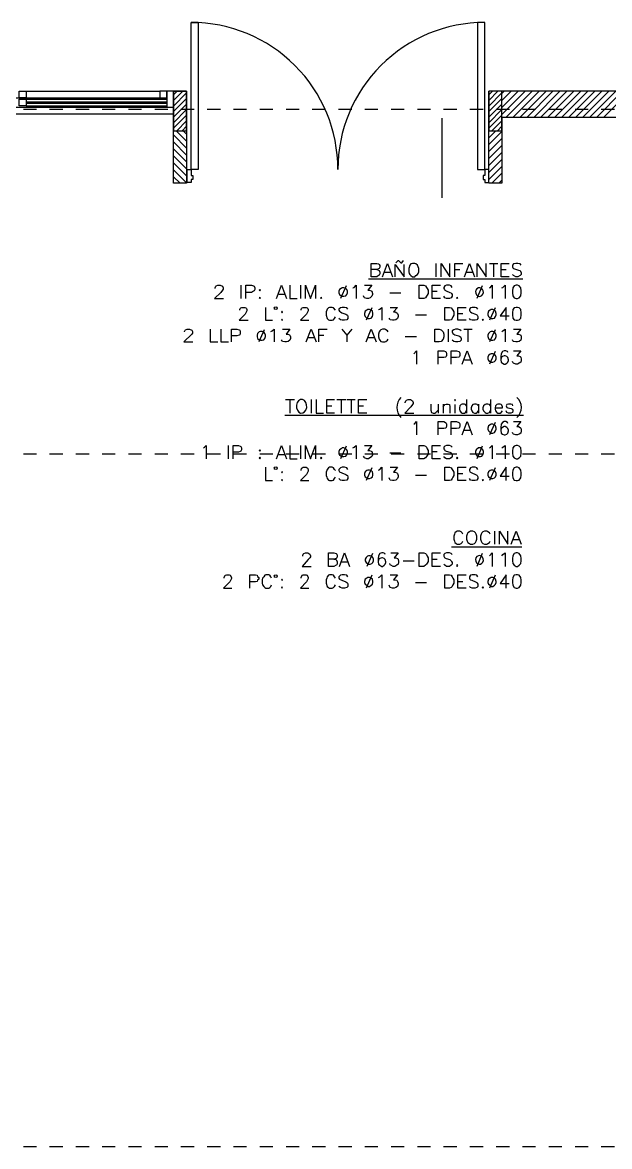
# Model space of a CAD drawing. Header units: metres. Extents: x -22 to 82, y -7 to 32.
# Drawn here: x 2.91 to 7.38, y 1.67 to 10.22 of the extents above; entities that cross this region are included whole.
import ezdxf

# ---------------------------------------------------------------- set-up
doc = ezdxf.new("R2010")
doc.units = ezdxf.units.M
doc.header["$LTSCALE"] = 2
doc.header["$MEASUREMENT"] = 0
doc.linetypes.add('BORDER', pattern=[44.45, 12.7, -6.35, 12.7, -6.35, 0, -6.35])
doc.linetypes.add('DASHDOT', pattern=[25.4, 12.7, -6.35, 0, -6.35])
for name, color, linetype in [('PDF2_-FADE-IS-TXT', 7, 'CONTINUOUS'), ('ZLINEA_DE_EJES', 6, 'BORDER'), ('ZSILUETAEDIFICIO', 253, 'CONTINUOUS')]:
    doc.layers.add(name, color=color, linetype=linetype)

msp = doc.modelspace()

# ---------------------------------------------------------------- hatches: boundary and pattern name
at = {"layer": 'ZSILUETAEDIFICIO'}
h = msp.add_hatch(dxfattribs=at)
h.set_pattern_fill('_USER', color=256, scale=0.03, angle=225, pattern_type=0)
h.set_pattern_definition([(225, (6.50563, 8.558854), (0.0212132, -0.0212132), [])])
h.paths.add_polyline_path([(4.1556, 9.7), (4.0556, 9.7), (4.0556, 9.4), (4.1556, 9.4)])
h = msp.add_hatch(dxfattribs=at)
h.set_pattern_fill('_USER', color=256, scale=0.03, angle=225, pattern_type=0)
h.set_pattern_definition([(225, (8.90563, 8.558854), (0.0212132, -0.0212132), [])])
h.paths.add_polyline_path([(6.5556, 9.7), (6.4556, 9.7), (6.4556, 9.4), (6.5556, 9.4)])

# ---------------------------------------------------------------- linework, layer by layer
at = {"layer": 'PDF2_-FADE-IS-TXT'}
for points in [[(5.604, 8.3432), (5.6167, 8.339), (5.621, 8.3347), (5.6252, 8.322), (5.6252, 8.3093), (5.621, 8.3008), (5.6167, 8.2965), (5.604, 8.288), (5.5615, 8.288), (5.5615, 8.3899), (5.604, 8.3899), (5.6167, 8.3857), (5.621, 8.3814), (5.6252, 8.3729), (5.6252, 8.3602), (5.621, 8.3517), (5.6167, 8.3475), (5.604, 8.3432), (5.5615, 8.3432)], [(5.6464, 8.288), (5.6846, 8.3899), (5.7228, 8.288)], [(5.7483, 8.3942), (5.7653, 8.4111), (5.7695, 8.4111), (5.7865, 8.3942), (5.795, 8.3942), (5.8077, 8.4111)], [(6.054, 8.3899), (6.054, 8.288)], [(6.0922, 8.288), (6.0922, 8.3899), (6.1601, 8.288), (6.1601, 8.3899)], [(6.1983, 8.288), (6.1983, 8.3899), (6.2577, 8.3899)], [(6.2705, 8.288), (6.3087, 8.3899), (6.3469, 8.288)], [(6.3681, 8.288), (6.3681, 8.3899), (6.436, 8.288), (6.436, 8.3899)], [(6.4615, 8.3899), (6.5252, 8.3899)], [(6.4912, 8.3899), (6.4912, 8.288)], [(6.6101, 8.288), (6.5506, 8.288), (6.5506, 8.3899), (6.6101, 8.3899)], [(6.7034, 8.3772), (6.695, 8.3857), (6.678, 8.3899), (6.661, 8.3899), (6.644, 8.3857), (6.6355, 8.3772), (6.6355, 8.3644), (6.6398, 8.356), (6.644, 8.3517), (6.6822, 8.339), (6.695, 8.3347), (6.7034, 8.3178), (6.7034, 8.305), (6.695, 8.2965), (6.678, 8.288), (6.661, 8.288), (6.644, 8.2965), (6.6355, 8.305)], [(5.6592, 8.322), (5.7059, 8.322)], [(5.7441, 8.288), (5.7441, 8.3814), (5.812, 8.288), (5.812, 8.3814)], [(6.1983, 8.3432), (6.2365, 8.3432)], [(6.2832, 8.322), (6.3299, 8.322)], [(6.5506, 8.3432), (6.5888, 8.3432)], [(4.3729, 8.1989), (4.3729, 8.2031), (4.3772, 8.2159), (4.3814, 8.2201), (4.3942, 8.2244), (4.4111, 8.2244), (4.4281, 8.2159), (4.4324, 8.2031), (4.4324, 8.1946), (4.4281, 8.1862), (4.4154, 8.1692), (4.3687, 8.1225), (4.4366, 8.1225)], [(4.5682, 8.2244), (4.5682, 8.1225)], [(4.6064, 8.1225), (4.6064, 8.2244), (4.6489, 8.2244), (4.6658, 8.2201), (4.6701, 8.2159), (4.6743, 8.2031), (4.6743, 8.1904), (4.6701, 8.1819), (4.6658, 8.1777), (4.6489, 8.1692), (4.6064, 8.1692)], [(4.8399, 8.1225), (4.8781, 8.2244), (4.9163, 8.1225)], [(4.9418, 8.2244), (4.9418, 8.1225), (4.997, 8.1225)], [(5.0224, 8.2244), (5.0224, 8.1225)], [(5.0606, 8.1225), (5.0606, 8.2244), (5.0988, 8.1225), (5.137, 8.2244), (5.137, 8.1225)], [(5.3705, 8.2201), (5.3281, 8.1225)], [(5.4215, 8.2031), (5.4299, 8.2074), (5.4469, 8.2244), (5.4469, 8.1225)], [(5.5106, 8.2244), (5.5658, 8.2244), (5.5361, 8.1862), (5.5488, 8.1862), (5.5615, 8.1819), (5.5658, 8.1777), (5.57, 8.1607), (5.57, 8.1522), (5.5658, 8.1395), (5.553, 8.1267), (5.5403, 8.1225), (5.5276, 8.1225), (5.5106, 8.1267), (5.5064, 8.131), (5.5021, 8.1437)], [(5.5403, 8.2711), (6.7162, 8.2711)], [(6.0879, 8.1225), (6.0242, 8.1225), (6.0242, 8.2244), (6.0879, 8.2244)], [(6.1771, 8.2074), (6.1686, 8.2201), (6.1558, 8.2244), (6.1346, 8.2244), (6.1219, 8.2201), (6.1134, 8.2074), (6.1134, 8.1989), (6.1176, 8.1904), (6.1219, 8.1862), (6.1304, 8.1819), (6.1601, 8.1692), (6.1686, 8.1649), (6.1728, 8.1607), (6.1771, 8.1522), (6.1771, 8.1395), (6.1686, 8.1267), (6.1558, 8.1225), (6.1346, 8.1225), (6.1219, 8.1267), (6.1134, 8.1395)], [(6.4063, 8.2201), (6.3638, 8.1225)], [(6.4615, 8.2031), (6.47, 8.2074), (6.4827, 8.2244), (6.4827, 8.1225)], [(6.5549, 8.2031), (6.5634, 8.2074), (6.5803, 8.2244), (6.5803, 8.1225)], [(4.8569, 8.1564), (4.9036, 8.1564)], [(5.7016, 8.1649), (5.7865, 8.1649)], [(6.0242, 8.1777), (6.0624, 8.1777)], [(4.5597, 8.0333), (4.5597, 8.0376), (4.564, 8.0461), (4.5682, 8.0503), (4.5767, 8.0546), (4.5979, 8.0546), (4.6064, 8.0503), (4.6107, 8.0461), (4.6149, 8.0376), (4.6149, 8.0291), (4.6022, 8.0036), (4.5555, 7.9569), (4.6234, 7.9569)], [(4.755, 8.0546), (4.755, 7.9569), (4.8102, 7.9569)], [(5.0267, 8.0333), (5.0267, 8.0376), (5.0309, 8.0461), (5.0352, 8.0503), (5.0436, 8.0546), (5.0649, 8.0546), (5.0734, 8.0503), (5.0776, 8.0461), (5.0819, 8.0376), (5.0819, 8.0291), (5.0691, 8.0036), (5.0224, 7.9569), (5.0861, 7.9569)], [(5.2899, 8.0333), (5.2729, 8.0503), (5.2644, 8.0546), (5.2432, 8.0546), (5.2347, 8.0503), (5.2262, 8.0418), (5.2219, 8.0333), (5.2177, 8.0206), (5.2177, 7.9951), (5.2262, 7.9697), (5.2347, 7.9612), (5.2432, 7.9569), (5.2644, 7.9569), (5.2729, 7.9612), (5.2814, 7.9697), (5.2899, 7.9824)], [(5.3832, 8.0418), (5.3748, 8.0503), (5.3578, 8.0546), (5.3408, 8.0546), (5.3281, 8.0503), (5.3153, 8.0418), (5.3153, 8.0333), (5.3196, 8.0248), (5.3281, 8.0206), (5.3366, 8.0121), (5.3663, 8.0036), (5.3748, 7.9994), (5.379, 7.9951), (5.3832, 7.9866), (5.3832, 7.9697), (5.3748, 7.9612), (5.3578, 7.9569), (5.3408, 7.9569), (5.3281, 7.9612), (5.3153, 7.9697)], [(5.5658, 8.0503), (5.5233, 7.9569)], [(5.6167, 8.0376), (5.6252, 8.0418), (5.6422, 8.0546), (5.6422, 7.9569)], [(5.7059, 8.0546), (5.7611, 8.0546), (5.7313, 8.0206), (5.7441, 8.0206), (5.7568, 8.0121), (5.7611, 8.0079), (5.7653, 7.9951), (5.7653, 7.9866), (5.7611, 7.9697), (5.7483, 7.9612), (5.7356, 7.9569), (5.7228, 7.9569), (5.7059, 7.9612), (5.7016, 7.9654), (5.6974, 7.9739)], [(6.2832, 7.9569), (6.2195, 7.9569), (6.2195, 8.0546), (6.2832, 8.0546)], [(6.3723, 8.0418), (6.3638, 8.0503), (6.3511, 8.0546), (6.3299, 8.0546), (6.3171, 8.0503), (6.3087, 8.0418), (6.3087, 8.0333), (6.3129, 8.0248), (6.3171, 8.0206), (6.3256, 8.0121), (6.3554, 8.0036), (6.3638, 7.9994), (6.3681, 7.9951), (6.3723, 7.9866), (6.3723, 7.9697), (6.3638, 7.9612), (6.3511, 7.9569), (6.3299, 7.9569), (6.3171, 7.9612), (6.3087, 7.9697)], [(6.5039, 8.0503), (6.4615, 7.9569)], [(6.5888, 7.9569), (6.5888, 8.0546), (6.5421, 7.9909), (6.6101, 7.9909)], [(5.8969, 7.9994), (5.9818, 7.9994)], [(6.2195, 8.0079), (6.2577, 8.0079)], [(4.1395, 7.8678), (4.1395, 7.872), (4.1437, 7.8805), (4.148, 7.8848), (4.1607, 7.889), (4.1777, 7.889), (4.1946, 7.8805), (4.1989, 7.872), (4.1989, 7.8593), (4.1946, 7.8508), (4.1352, 7.7914), (4.2031, 7.7914)], [(4.3347, 7.889), (4.3347, 7.7914), (4.3942, 7.7914)], [(4.4154, 7.889), (4.4154, 7.7914), (4.4748, 7.7914)], [(4.496, 7.7914), (4.496, 7.889), (4.5385, 7.889), (4.5555, 7.8848), (4.5597, 7.8805), (4.564, 7.872), (4.564, 7.855), (4.5597, 7.8466), (4.5555, 7.8423), (4.5385, 7.8381), (4.496, 7.8381)], [(4.7465, 7.8848), (4.704, 7.7914)], [(4.7974, 7.872), (4.8059, 7.8763), (4.8229, 7.889), (4.8229, 7.7914)], [(4.8866, 7.889), (4.9418, 7.889), (4.9121, 7.8508), (4.9248, 7.8508), (4.9375, 7.8466), (4.9418, 7.8423), (4.946, 7.8296), (4.946, 7.8168), (4.9418, 7.8041), (4.929, 7.7956), (4.9163, 7.7914), (4.9036, 7.7914), (4.8866, 7.7956), (4.8823, 7.7999), (4.8781, 7.8084)], [(5.0649, 7.7914), (5.1031, 7.889), (5.1413, 7.7914)], [(5.1625, 7.7914), (5.1625, 7.889), (5.2262, 7.889)], [(5.3366, 7.889), (5.3748, 7.8423), (5.3748, 7.7914)], [(5.413, 7.889), (5.3748, 7.8423)], [(5.5233, 7.7914), (5.5615, 7.889), (5.5997, 7.7914)], [(5.6889, 7.8678), (5.6846, 7.8763), (5.6719, 7.8848), (5.6634, 7.889), (5.6464, 7.889), (5.6337, 7.8848), (5.6252, 7.8763), (5.621, 7.8678), (5.6167, 7.8508), (5.6167, 7.8296), (5.621, 7.8126), (5.6252, 7.8041), (5.6337, 7.7956), (5.6464, 7.7914), (5.6634, 7.7914), (5.6719, 7.7956), (5.6846, 7.8041), (5.6889, 7.8126)], [(6.1473, 7.889), (6.1473, 7.7914)], [(6.245, 7.8763), (6.2365, 7.8848), (6.2195, 7.889), (6.2025, 7.889), (6.1898, 7.8848), (6.1771, 7.8763), (6.1771, 7.8678), (6.1813, 7.855), (6.1983, 7.8466), (6.228, 7.8381), (6.2365, 7.8338), (6.2407, 7.8296), (6.245, 7.8168), (6.245, 7.8041), (6.2365, 7.7956), (6.2195, 7.7914), (6.2025, 7.7914), (6.1898, 7.7956), (6.1771, 7.8041)], [(6.2662, 7.889), (6.3299, 7.889)], [(6.2959, 7.889), (6.2959, 7.7914)], [(6.5039, 7.8848), (6.4615, 7.7914)], [(6.5549, 7.872), (6.5634, 7.8763), (6.5803, 7.889), (6.5803, 7.7914)], [(6.644, 7.889), (6.6992, 7.889), (6.6695, 7.8508), (6.6822, 7.8508), (6.695, 7.8466), (6.6992, 7.8423), (6.7034, 7.8296), (6.7034, 7.8168), (6.6992, 7.8041), (6.6865, 7.7956), (6.6737, 7.7914), (6.661, 7.7914), (6.644, 7.7956), (6.6398, 7.7999), (6.6355, 7.8084)], [(5.0776, 7.8253), (5.1243, 7.8253)], [(5.1625, 7.8423), (5.2007, 7.8423)], [(5.5361, 7.8253), (5.5828, 7.8253)], [(5.8205, 7.8338), (5.9054, 7.8338)], [(5.8842, 7.7022), (5.9054, 7.7235), (5.9054, 7.6216)], [(6.0709, 7.6216), (6.0709, 7.7235), (6.1134, 7.7235), (6.1261, 7.7192), (6.1304, 7.715), (6.1346, 7.7022), (6.1346, 7.6895), (6.1304, 7.681), (6.1261, 7.6768), (6.1134, 7.6725), (6.0709, 7.6725)], [(6.1686, 7.6216), (6.1686, 7.7235), (6.211, 7.7235), (6.228, 7.7192), (6.2322, 7.715), (6.2365, 7.7022), (6.2365, 7.6895), (6.2322, 7.681), (6.228, 7.6768), (6.211, 7.6725), (6.1686, 7.6725)], [(6.2535, 7.6216), (6.2917, 7.7235), (6.3299, 7.6216)], [(6.5039, 7.7192), (6.4615, 7.6216)], [(6.6016, 7.7107), (6.5973, 7.7192), (6.5846, 7.7235), (6.5718, 7.7235), (6.5591, 7.7192), (6.5506, 7.7022), (6.5464, 7.681), (6.5464, 7.6555), (6.5506, 7.6386), (6.5591, 7.6301), (6.5718, 7.6216), (6.5803, 7.6216), (6.5931, 7.6301), (6.6016, 7.6386), (6.6058, 7.6513), (6.6058, 7.6555), (6.6016, 7.6725), (6.5931, 7.681), (6.5803, 7.6852), (6.5718, 7.6852), (6.5591, 7.681), (6.5506, 7.6725), (6.5464, 7.6555)], [(6.644, 7.7235), (6.6992, 7.7235), (6.6695, 7.6852), (6.6822, 7.6852), (6.695, 7.681), (6.6992, 7.6768), (6.7034, 7.6598), (6.7034, 7.6513), (6.6992, 7.6386), (6.6737, 7.6216), (6.661, 7.6216), (6.644, 7.6301), (6.6398, 7.6343), (6.6355, 7.6428)], [(6.2705, 7.6555), (6.3171, 7.6555)], [(4.9078, 7.3526), (4.9757, 7.3526)], [(4.9418, 7.3526), (4.9418, 7.2507)], [(5.1031, 7.3526), (5.1031, 7.2507)], [(5.1413, 7.3526), (5.1413, 7.2507), (5.1965, 7.2507)], [(5.2814, 7.2507), (5.2219, 7.2507), (5.2219, 7.3526), (5.2814, 7.3526)], [(5.2219, 7.3059), (5.2601, 7.3059)], [(5.2983, 7.3526), (5.3663, 7.3526)], [(5.3323, 7.3526), (5.3323, 7.2507)], [(5.3748, 7.3526), (5.4384, 7.3526)], [(5.4087, 7.3526), (5.4087, 7.2507)], [(5.5276, 7.2507), (5.4639, 7.2507), (5.4639, 7.3526), (5.5276, 7.3526)], [(5.4639, 7.3059), (5.5021, 7.3059)], [(5.8205, 7.3271), (5.8205, 7.3313), (5.8247, 7.3441), (5.829, 7.3483), (5.8417, 7.3526), (5.8587, 7.3526), (5.8757, 7.3441), (5.8799, 7.3313), (5.8799, 7.3229), (5.8757, 7.3144), (5.8629, 7.2974), (5.8162, 7.2507), (5.8842, 7.2507)], [(6.0158, 7.3186), (6.0158, 7.2719), (6.02, 7.2549), (6.0327, 7.2507), (6.0455, 7.2507), (6.054, 7.2549), (6.0709, 7.2719)], [(6.0709, 7.3186), (6.0709, 7.2507)], [(6.1091, 7.3186), (6.1091, 7.2507)], [(6.1091, 7.2974), (6.1219, 7.3144), (6.1304, 7.3186), (6.1473, 7.3186), (6.1558, 7.3144), (6.1601, 7.2974), (6.1601, 7.2507)], [(6.1983, 7.3144), (6.1983, 7.2507)], [(6.2874, 7.3059), (6.2789, 7.3144), (6.2705, 7.3186), (6.2535, 7.3186), (6.245, 7.3144), (6.2365, 7.3059), (6.2322, 7.2889), (6.2322, 7.2804), (6.2365, 7.2677), (6.245, 7.2549), (6.2535, 7.2507), (6.2705, 7.2507), (6.2789, 7.2549), (6.2874, 7.2677)], [(6.2874, 7.3526), (6.2874, 7.2507)], [(6.3766, 7.3059), (6.3681, 7.3144), (6.3596, 7.3186), (6.3469, 7.3186), (6.3341, 7.3144), (6.3256, 7.3059), (6.3214, 7.2889), (6.3214, 7.2804), (6.3256, 7.2677), (6.3341, 7.2549), (6.3469, 7.2507), (6.3596, 7.2507), (6.3681, 7.2549), (6.3766, 7.2677)], [(6.3766, 7.3186), (6.3766, 7.2507)], [(6.47, 7.3059), (6.4615, 7.3144), (6.4487, 7.3186), (6.436, 7.3186), (6.4275, 7.3144), (6.4148, 7.3059), (6.4105, 7.2889), (6.4105, 7.2804), (6.4148, 7.2677), (6.4275, 7.2549), (6.436, 7.2507), (6.4487, 7.2507), (6.4615, 7.2549), (6.47, 7.2677)], [(6.47, 7.3526), (6.47, 7.2507)], [(6.5039, 7.2889), (6.5591, 7.2889), (6.5591, 7.2974), (6.5549, 7.3101), (6.5506, 7.3144), (6.5421, 7.3186), (6.5252, 7.3186), (6.5167, 7.3144), (6.5082, 7.3059), (6.5039, 7.2889), (6.5039, 7.2804), (6.5082, 7.2677), (6.5167, 7.2549), (6.5252, 7.2507), (6.5421, 7.2507), (6.5506, 7.2549), (6.5591, 7.2677)], [(6.6398, 7.3059), (6.6355, 7.3144), (6.6228, 7.3186), (6.6058, 7.3186), (6.5931, 7.3144), (6.5888, 7.3059), (6.5931, 7.2931), (6.6016, 7.2889), (6.627, 7.2847), (6.6355, 7.2804), (6.6398, 7.2719), (6.6398, 7.2677), (6.6355, 7.2549), (6.6228, 7.2507), (6.6058, 7.2507), (6.5931, 7.2549), (6.5888, 7.2677)], [(4.9036, 7.2337), (6.7204, 7.2337)], [(5.8842, 7.1658), (5.8926, 7.17), (5.9054, 7.187), (5.9054, 7.0851)], [(6.0709, 7.0851), (6.0709, 7.187), (6.1134, 7.187), (6.1261, 7.1785), (6.1304, 7.1743), (6.1346, 7.1658), (6.1346, 7.1531), (6.1304, 7.1403), (6.1261, 7.1361), (6.1134, 7.1318), (6.0709, 7.1318)], [(6.1686, 7.0851), (6.1686, 7.187), (6.211, 7.187), (6.228, 7.1785), (6.2322, 7.1743), (6.2365, 7.1658), (6.2365, 7.1531), (6.2322, 7.1403), (6.228, 7.1361), (6.211, 7.1318), (6.1686, 7.1318)], [(6.2535, 7.0851), (6.2917, 7.187), (6.3299, 7.0851)], [(6.2705, 7.1191), (6.3171, 7.1191)], [(6.5039, 7.1785), (6.4615, 7.0851)], [(6.6016, 7.17), (6.5973, 7.1785), (6.5846, 7.187), (6.5718, 7.187), (6.5591, 7.1785), (6.5506, 7.1658), (6.5464, 7.1403), (6.5464, 7.1191), (6.5506, 7.0979), (6.5591, 7.0894), (6.5718, 7.0851), (6.5803, 7.0851), (6.5931, 7.0894), (6.6016, 7.0979), (6.6058, 7.1149), (6.6058, 7.1191), (6.6016, 7.1318), (6.5931, 7.1403), (6.5803, 7.1488), (6.5718, 7.1488), (6.5591, 7.1403), (6.5506, 7.1318), (6.5464, 7.1191)], [(6.644, 7.187), (6.6992, 7.187), (6.6695, 7.1488), (6.6822, 7.1488), (6.695, 7.1403), (6.6992, 7.1361), (6.7034, 7.1233), (6.7034, 7.1149), (6.6992, 7.0979), (6.6865, 7.0894), (6.6737, 7.0851), (6.661, 7.0851), (6.644, 7.0894), (6.6398, 7.0936), (6.6355, 7.1021)], [(4.2838, 6.9863), (4.2923, 6.9906), (4.305, 7.0033), (4.305, 6.9014)], [(4.4706, 7.0033), (4.4706, 6.9014)], [(4.5088, 6.9014), (4.5088, 7.0033), (4.5512, 7.0033), (4.564, 6.999), (4.5682, 6.9948), (4.5725, 6.9863), (4.5725, 6.9693), (4.5682, 6.9608), (4.564, 6.9566), (4.5512, 6.9524), (4.5088, 6.9524)], [(4.8399, 6.9014), (4.8781, 7.0033), (4.9163, 6.9014)], [(4.8569, 6.9354), (4.9036, 6.9354)], [(4.9418, 7.0033), (4.9418, 6.9014), (4.997, 6.9014)], [(5.0224, 7.0033), (5.0224, 6.9014)], [(5.0606, 6.9014), (5.0606, 7.0033), (5.0988, 6.9014), (5.137, 7.0033), (5.137, 6.9014)], [(5.3705, 6.999), (5.3281, 6.9014)], [(5.4215, 6.9863), (5.4299, 6.9906), (5.4469, 7.0033), (5.4469, 6.9014)], [(5.5106, 7.0033), (5.5658, 7.0033), (5.5361, 6.9651), (5.5488, 6.9651), (5.5615, 6.9608), (5.5658, 6.9566), (5.57, 6.9396), (5.57, 6.9311), (5.5658, 6.9184), (5.5403, 6.9014), (5.5276, 6.9014), (5.5106, 6.9099), (5.5064, 6.9141), (5.5021, 6.9226)], [(5.7016, 6.9481), (5.7865, 6.9481)], [(6.0879, 6.9014), (6.0242, 6.9014), (6.0242, 7.0033), (6.0879, 7.0033)], [(6.0242, 6.9566), (6.0624, 6.9566)], [(6.1771, 6.9906), (6.1686, 6.999), (6.1558, 7.0033), (6.1346, 7.0033), (6.1219, 6.999), (6.1134, 6.9906), (6.1134, 6.9778), (6.1176, 6.9693), (6.1219, 6.9651), (6.1304, 6.9608), (6.1601, 6.9524), (6.1686, 6.9481), (6.1771, 6.9311), (6.1771, 6.9184), (6.1686, 6.9099), (6.1558, 6.9014), (6.1346, 6.9014), (6.1219, 6.9099), (6.1134, 6.9184)], [(6.4063, 6.999), (6.3638, 6.9014)], [(6.4615, 6.9863), (6.47, 6.9906), (6.4827, 7.0033), (6.4827, 6.9014)], [(6.5549, 6.9863), (6.5634, 6.9906), (6.5803, 7.0033), (6.5803, 6.9014)], [(4.755, 6.8377), (4.755, 6.7359), (4.8102, 6.7359)], [(5.0267, 6.8123), (5.0267, 6.8165), (5.0309, 6.8292), (5.0352, 6.8335), (5.0436, 6.8377), (5.0649, 6.8377), (5.0734, 6.8335), (5.0776, 6.8292), (5.0819, 6.8165), (5.0819, 6.808), (5.0691, 6.7826), (5.0224, 6.7359), (5.0861, 6.7359)], [(5.2899, 6.8123), (5.2814, 6.8208), (5.2729, 6.8335), (5.2644, 6.8377), (5.2432, 6.8377), (5.2347, 6.8335), (5.2262, 6.8208), (5.2219, 6.8123), (5.2177, 6.7995), (5.2177, 6.7741), (5.2219, 6.7613), (5.2262, 6.7528), (5.2347, 6.7401), (5.2432, 6.7359), (5.2644, 6.7359), (5.2729, 6.7401), (5.2814, 6.7528), (5.2899, 6.7613)], [(5.3832, 6.8208), (5.3748, 6.8335), (5.3578, 6.8377), (5.3408, 6.8377), (5.3281, 6.8335), (5.3153, 6.8208), (5.3153, 6.8123), (5.3196, 6.8038), (5.3366, 6.7953), (5.3663, 6.7826), (5.3748, 6.7783), (5.379, 6.7741), (5.3832, 6.7656), (5.3832, 6.7528), (5.3748, 6.7401), (5.3578, 6.7359), (5.3408, 6.7359), (5.3281, 6.7401), (5.3153, 6.7528)], [(5.5658, 6.8335), (5.5233, 6.7359)], [(5.6167, 6.8165), (5.6252, 6.8208), (5.6422, 6.8377), (5.6422, 6.7359)], [(5.7059, 6.8377), (5.7611, 6.8377), (5.7313, 6.7995), (5.7441, 6.7995), (5.7568, 6.7953), (5.7611, 6.791), (5.7653, 6.7741), (5.7653, 6.7656), (5.7611, 6.7528), (5.7483, 6.7401), (5.7356, 6.7359), (5.7228, 6.7359), (5.7059, 6.7401), (5.7016, 6.7443), (5.6974, 6.7571)], [(5.8969, 6.7783), (5.9818, 6.7783)], [(6.2832, 6.7359), (6.2195, 6.7359), (6.2195, 6.8377), (6.2832, 6.8377)], [(6.2195, 6.791), (6.2577, 6.791)], [(6.3723, 6.8208), (6.3638, 6.8335), (6.3511, 6.8377), (6.3299, 6.8377), (6.3171, 6.8335), (6.3087, 6.8208), (6.3087, 6.8123), (6.3129, 6.8038), (6.3171, 6.7995), (6.3256, 6.7953), (6.3554, 6.7826), (6.3638, 6.7783), (6.3681, 6.7741), (6.3723, 6.7656), (6.3723, 6.7528), (6.3638, 6.7401), (6.3511, 6.7359), (6.3299, 6.7359), (6.3171, 6.7401), (6.3087, 6.7528)], [(6.5039, 6.8335), (6.4615, 6.7359)], [(6.5888, 6.7359), (6.5888, 6.8377), (6.5421, 6.7698), (6.6101, 6.7698)], [(6.2577, 6.3295), (6.2535, 6.338), (6.245, 6.3465), (6.2365, 6.3508), (6.2153, 6.3508), (6.2068, 6.3465), (6.1983, 6.338), (6.194, 6.3295), (6.1898, 6.3125), (6.1898, 6.2913), (6.194, 6.2743), (6.1983, 6.2659), (6.2068, 6.2574), (6.2153, 6.2531), (6.2365, 6.2531), (6.245, 6.2574), (6.2535, 6.2659), (6.2577, 6.2743)], [(6.4657, 6.3295), (6.4615, 6.338), (6.4487, 6.3465), (6.4403, 6.3508), (6.4233, 6.3508), (6.4105, 6.3465), (6.402, 6.338), (6.3978, 6.3295), (6.3936, 6.3125), (6.3936, 6.2913), (6.3978, 6.2743), (6.402, 6.2659), (6.4105, 6.2574), (6.4233, 6.2531), (6.4403, 6.2531), (6.4487, 6.2574), (6.4615, 6.2659), (6.4657, 6.2743)], [(6.4997, 6.3508), (6.4997, 6.2531)], [(6.5379, 6.2531), (6.5379, 6.3508), (6.6016, 6.2531), (6.6016, 6.3508)], [(6.627, 6.2531), (6.6652, 6.3508), (6.7034, 6.2531)], [(6.6398, 6.2871), (6.6865, 6.2871)], [(5.0394, 6.1597), (5.0394, 6.164), (5.0436, 6.1767), (5.0479, 6.181), (5.0606, 6.1852), (5.0776, 6.1852), (5.0946, 6.1767), (5.0988, 6.164), (5.0988, 6.1555), (5.0946, 6.147), (5.0819, 6.1343), (5.0352, 6.0833), (5.1031, 6.0833)], [(5.2771, 6.1385), (5.2941, 6.1343), (5.3026, 6.1173), (5.3026, 6.1045), (5.2983, 6.0961), (5.2941, 6.0918), (5.2771, 6.0833), (5.2347, 6.0833), (5.2347, 6.1852), (5.2771, 6.1852), (5.2941, 6.181), (5.2983, 6.1767), (5.3026, 6.164), (5.3026, 6.1555), (5.2983, 6.147), (5.2941, 6.1427), (5.2771, 6.1385), (5.2347, 6.1385)], [(5.3196, 6.0833), (5.3578, 6.1852), (5.396, 6.0833)], [(5.57, 6.181), (5.5276, 6.0833)], [(5.6677, 6.1725), (5.6634, 6.181), (5.6507, 6.1852), (5.6422, 6.1852), (5.6252, 6.181), (5.6167, 6.164), (5.6125, 6.1427), (5.6125, 6.1173), (5.6167, 6.1003), (5.6252, 6.0918), (5.6422, 6.0833), (5.6464, 6.0833), (5.6592, 6.0918), (5.6677, 6.1003), (5.6719, 6.113), (5.6719, 6.1173), (5.6677, 6.1343), (5.6592, 6.1427), (5.6464, 6.147), (5.6422, 6.147), (5.6252, 6.1427), (5.6167, 6.1343), (5.6125, 6.1173)], [(5.7101, 6.1852), (5.7653, 6.1852), (5.7356, 6.147), (5.7483, 6.147), (5.7611, 6.1427), (5.7653, 6.1385), (5.7695, 6.1215), (5.7695, 6.113), (5.7653, 6.1003), (5.7568, 6.0918), (5.7398, 6.0833), (5.7271, 6.0833), (5.7101, 6.0918), (5.7059, 6.0961), (5.7016, 6.1045)], [(6.0879, 6.0833), (6.0242, 6.0833), (6.0242, 6.1852), (6.0879, 6.1852)], [(6.1771, 6.1725), (6.1686, 6.181), (6.1558, 6.1852), (6.1346, 6.1852), (6.1219, 6.181), (6.1134, 6.1725), (6.1134, 6.1597), (6.1176, 6.1512), (6.1219, 6.147), (6.1304, 6.1427), (6.1601, 6.1343), (6.1686, 6.1258), (6.1728, 6.1215), (6.1771, 6.113), (6.1771, 6.1003), (6.1686, 6.0918), (6.1558, 6.0833), (6.1346, 6.0833), (6.1219, 6.0918), (6.1134, 6.1003)], [(6.1728, 6.2319), (6.7077, 6.2319)], [(6.4063, 6.181), (6.3638, 6.0833)], [(6.4615, 6.164), (6.4827, 6.1852), (6.4827, 6.0833)], [(6.5549, 6.164), (6.5634, 6.1725), (6.5803, 6.1852), (6.5803, 6.0833)], [(5.3366, 6.1173), (5.3832, 6.1173)], [(5.8035, 6.1258), (5.8884, 6.1258)], [(6.0242, 6.1385), (6.0624, 6.1385)], [(4.4409, 5.9942), (4.4409, 5.9984), (4.4493, 6.0154), (4.4578, 6.0196), (4.4791, 6.0196), (4.4876, 6.0154), (4.496, 5.9984), (4.496, 5.9899), (4.4833, 5.9645), (4.4366, 5.9178), (4.5003, 5.9178)], [(4.6361, 5.9178), (4.6361, 6.0196), (4.6786, 6.0196), (4.6913, 6.0154), (4.6956, 6.0069), (4.704, 5.9984), (4.704, 5.9857), (4.6956, 5.9772), (4.6913, 5.9687), (4.6786, 5.9645), (4.6361, 5.9645)], [(4.8017, 5.9942), (4.7974, 6.0027), (4.7889, 6.0154), (4.7805, 6.0196), (4.7592, 6.0196), (4.7507, 6.0154), (4.7423, 6.0027), (4.7338, 5.9942), (4.7295, 5.9814), (4.7295, 5.956), (4.7338, 5.9432), (4.7423, 5.9305), (4.7507, 5.922), (4.7592, 5.9178), (4.7805, 5.9178), (4.7889, 5.922), (4.7974, 5.9305), (4.8017, 5.9432)], [(5.0267, 5.9942), (5.0267, 5.9984), (5.0352, 6.0154), (5.0436, 6.0196), (5.0649, 6.0196), (5.0734, 6.0154), (5.0819, 5.9984), (5.0819, 5.9899), (5.0691, 5.9645), (5.0224, 5.9178), (5.0861, 5.9178)], [(5.2899, 5.9942), (5.2814, 6.0027), (5.2729, 6.0154), (5.2644, 6.0196), (5.2432, 6.0196), (5.2347, 6.0154), (5.2262, 6.0027), (5.2219, 5.9942), (5.2177, 5.9814), (5.2177, 5.956), (5.2262, 5.9305), (5.2347, 5.922), (5.2432, 5.9178), (5.2644, 5.9178), (5.2729, 5.922), (5.2814, 5.9305), (5.2899, 5.9432)], [(5.3832, 6.0027), (5.3748, 6.0154), (5.3578, 6.0196), (5.3408, 6.0196), (5.3281, 6.0154), (5.3153, 6.0027), (5.3153, 5.9942), (5.3196, 5.9857), (5.3366, 5.9772), (5.3663, 5.9645), (5.3748, 5.9602), (5.379, 5.956), (5.3832, 5.9475), (5.3832, 5.9305), (5.3748, 5.922), (5.3578, 5.9178), (5.3408, 5.9178), (5.3281, 5.922), (5.3153, 5.9305)], [(5.5658, 6.0154), (5.5233, 5.9178)], [(5.6167, 5.9984), (5.6252, 6.0027), (5.6422, 6.0196), (5.6422, 5.9178)], [(5.7059, 6.0196), (5.7611, 6.0196), (5.7313, 5.9814), (5.7441, 5.9814), (5.7568, 5.9772), (5.7611, 5.9687), (5.7653, 5.956), (5.7653, 5.9475), (5.7611, 5.9305), (5.7483, 5.922), (5.7356, 5.9178), (5.7228, 5.9178), (5.7059, 5.922), (5.7016, 5.9263), (5.6974, 5.939)], [(6.2832, 5.9178), (6.2195, 5.9178), (6.2195, 6.0196), (6.2832, 6.0196)], [(6.3723, 6.0027), (6.3638, 6.0154), (6.3511, 6.0196), (6.3299, 6.0196), (6.3171, 6.0154), (6.3087, 6.0027), (6.3087, 5.9942), (6.3129, 5.9857), (6.3171, 5.9814), (6.3256, 5.9772), (6.3554, 5.9645), (6.3638, 5.9602), (6.3681, 5.956), (6.3723, 5.9475), (6.3723, 5.9305), (6.3638, 5.922), (6.3511, 5.9178), (6.3299, 5.9178), (6.3171, 5.922), (6.3087, 5.9305)], [(6.5039, 6.0154), (6.4615, 5.9178)], [(6.5888, 5.9178), (6.5888, 6.0196), (6.5421, 5.9517), (6.6101, 5.9517)], [(5.8969, 5.9602), (5.9818, 5.9602)], [(6.2195, 5.9687), (6.2577, 5.9687)]]:
    msp.add_lwpolyline(points, dxfattribs=at)
for points in [[(5.8757, 8.3899), (5.8629, 8.3857), (5.8544, 8.3772), (5.846, 8.3517), (5.846, 8.3262), (5.8502, 8.3135), (5.8544, 8.305), (5.8629, 8.2965), (5.8757, 8.288), (5.8926, 8.288), (5.9011, 8.2965), (5.9139, 8.305), (5.9181, 8.3135), (5.9224, 8.3262), (5.9224, 8.3517), (5.9139, 8.3772), (5.9011, 8.3857), (5.8926, 8.3899)], [(5.9266, 8.1225), (5.9266, 8.2244), (5.9606, 8.2244), (5.9733, 8.2201), (5.9818, 8.2074), (5.986, 8.1989), (5.9945, 8.1862), (5.9945, 8.1607), (5.986, 8.148), (5.9818, 8.1395), (5.9733, 8.1267), (5.9606, 8.1225)], [(6.6652, 8.2244), (6.6483, 8.2201), (6.6398, 8.2031), (6.6355, 8.1819), (6.6355, 8.1649), (6.6398, 8.1437), (6.6483, 8.1267), (6.6652, 8.1225), (6.6737, 8.1225), (6.6865, 8.1267), (6.6992, 8.1437), (6.7034, 8.1649), (6.7034, 8.1819), (6.6992, 8.2031), (6.6865, 8.2201), (6.6737, 8.2244)], [(4.7125, 8.1904), (4.7083, 8.1862), (4.7125, 8.1819), (4.7168, 8.1862)], [(4.7125, 8.131), (4.7083, 8.1267), (4.7125, 8.1225), (4.7168, 8.1267)], [(5.1795, 8.131), (5.1752, 8.1267), (5.1795, 8.1225), (5.1837, 8.1267)], [(5.3408, 8.2031), (5.3323, 8.1989), (5.3196, 8.1904), (5.3153, 8.1777), (5.3153, 8.1649), (5.3196, 8.1522), (5.3323, 8.1437), (5.3408, 8.1395), (5.3535, 8.1395), (5.3663, 8.1437), (5.3748, 8.1522), (5.379, 8.1649), (5.379, 8.1777), (5.3748, 8.1904), (5.3663, 8.1989), (5.3535, 8.2031)], [(6.2153, 8.131), (6.211, 8.1267), (6.2153, 8.1225), (6.2195, 8.1267)], [(6.1219, 7.9569), (6.1219, 8.0546), (6.1558, 8.0546), (6.1686, 8.0503), (6.1771, 8.0418), (6.1813, 8.0333), (6.1898, 8.0206), (6.1898, 7.9951), (6.1813, 7.9824), (6.1771, 7.9697), (6.1686, 7.9612), (6.1558, 7.9569)], [(6.6652, 8.0546), (6.6483, 8.0503), (6.6398, 8.0376), (6.6355, 8.0121), (6.6355, 7.9994), (6.6398, 7.9739), (6.6483, 7.9612), (6.6652, 7.9569), (6.6737, 7.9569), (6.6865, 7.9612), (6.6992, 7.9739), (6.7034, 7.9994), (6.7034, 8.0121), (6.6992, 8.0376), (6.6865, 8.0503), (6.6737, 8.0546)], [(4.8823, 8.0248), (4.8781, 8.0206), (4.8823, 8.0121), (4.8866, 8.0206)], [(4.8823, 7.9654), (4.8781, 7.9612), (4.8823, 7.9569), (4.8866, 7.9612)], [(5.5361, 8.0376), (5.5276, 8.0333), (5.5148, 8.0248), (5.5106, 8.0079), (5.5106, 7.9994), (5.5148, 7.9866), (5.5276, 7.9739), (5.5361, 7.9697), (5.5488, 7.9697), (5.5615, 7.9739), (5.57, 7.9866), (5.5743, 7.9994), (5.5743, 8.0079), (5.57, 8.0248), (5.5615, 8.0333), (5.5488, 8.0376)], [(6.4105, 7.9654), (6.4063, 7.9612), (6.4105, 7.9569), (6.4148, 7.9612)], [(6.4742, 8.0376), (6.4657, 8.0333), (6.453, 8.0248), (6.4487, 8.0079), (6.4487, 7.9994), (6.453, 7.9866), (6.4657, 7.9739), (6.4742, 7.9697), (6.4869, 7.9697), (6.4997, 7.9739), (6.5082, 7.9866), (6.5124, 7.9994), (6.5124, 8.0079), (6.5082, 8.0248), (6.4997, 8.0333), (6.4869, 8.0376)], [(6.0455, 7.7914), (6.0455, 7.889), (6.0794, 7.889), (6.0922, 7.8848), (6.1007, 7.8763), (6.1091, 7.8678), (6.1134, 7.8508), (6.1134, 7.8296), (6.1091, 7.8126), (6.0922, 7.7956), (6.0794, 7.7914)], [(4.7168, 7.872), (4.7083, 7.8678), (4.6956, 7.855), (4.6913, 7.8423), (4.6913, 7.8338), (4.6956, 7.8168), (4.7083, 7.8084), (4.7168, 7.8041), (4.7295, 7.8041), (4.7423, 7.8084), (4.7507, 7.8168), (4.755, 7.8338), (4.755, 7.8423), (4.7507, 7.855), (4.7423, 7.8678), (4.7295, 7.872)], [(6.4742, 7.872), (6.4657, 7.8678), (6.453, 7.855), (6.4487, 7.8423), (6.4487, 7.8338), (6.453, 7.8168), (6.4657, 7.8084), (6.4742, 7.8041), (6.4869, 7.8041), (6.4997, 7.8084), (6.5082, 7.8168), (6.5124, 7.8338), (6.5124, 7.8423), (6.5082, 7.855), (6.4997, 7.8678), (6.4869, 7.872)], [(6.4742, 7.7022), (6.4657, 7.698), (6.453, 7.6895), (6.4487, 7.6768), (6.4487, 7.664), (6.453, 7.6513), (6.4657, 7.6428), (6.4742, 7.6386), (6.4869, 7.6386), (6.4997, 7.6428), (6.5082, 7.6513), (6.5124, 7.664), (6.5124, 7.6768), (6.5082, 7.6895), (6.4997, 7.698), (6.4869, 7.7022)], [(6.194, 7.3483), (6.1983, 7.3441), (6.2025, 7.3483), (6.1983, 7.3526)], [(6.4742, 7.1658), (6.4657, 7.1615), (6.453, 7.1531), (6.4487, 7.1361), (6.4487, 7.1276), (6.453, 7.1149), (6.4657, 7.1021), (6.4742, 7.0979), (6.4869, 7.0979), (6.4997, 7.1021), (6.5082, 7.1149), (6.5124, 7.1276), (6.5124, 7.1361), (6.5082, 7.1531), (6.4997, 7.1615), (6.4869, 7.1658)], [(4.7125, 6.9693), (4.7083, 6.9651), (4.7125, 6.9608), (4.7168, 6.9651)], [(5.3408, 6.9863), (5.3323, 6.9778), (5.3196, 6.9693), (5.3153, 6.9566), (5.3153, 6.9481), (5.3196, 6.9311), (5.3323, 6.9226), (5.3408, 6.9184), (5.3535, 6.9184), (5.3663, 6.9226), (5.3748, 6.9311), (5.379, 6.9481), (5.379, 6.9566), (5.3748, 6.9693), (5.3663, 6.9778), (5.3535, 6.9863)], [(5.9266, 6.9014), (5.9266, 7.0033), (5.9606, 7.0033), (5.9733, 6.999), (5.9818, 6.9906), (5.986, 6.9778), (5.9945, 6.9651), (5.9945, 6.9396), (5.986, 6.9269), (5.9818, 6.9184), (5.9733, 6.9099), (5.9606, 6.9014)], [(6.3766, 6.9863), (6.3596, 6.9693), (6.3554, 6.9566), (6.3554, 6.9481), (6.3596, 6.9311), (6.3681, 6.9226), (6.3766, 6.9184), (6.3936, 6.9184), (6.402, 6.9226), (6.4105, 6.9311), (6.4148, 6.9481), (6.4148, 6.9566), (6.4105, 6.9693), (6.3936, 6.9863)], [(6.6652, 7.0033), (6.6483, 6.999), (6.6398, 6.9863), (6.6355, 6.9608), (6.6355, 6.9481), (6.6398, 6.9226), (6.6483, 6.9099), (6.6652, 6.9014), (6.6737, 6.9014), (6.6865, 6.9099), (6.6992, 6.9226), (6.7034, 6.9481), (6.7034, 6.9608), (6.6992, 6.9863), (6.6865, 6.999), (6.6737, 7.0033)], [(4.7125, 6.9141), (4.7083, 6.9099), (4.7125, 6.9014), (4.7168, 6.9099)], [(5.1795, 6.9141), (5.1752, 6.9099), (5.1795, 6.9014), (5.1837, 6.9099)], [(6.2153, 6.9141), (6.211, 6.9099), (6.2153, 6.9014), (6.2195, 6.9099)], [(4.8823, 6.8038), (4.8781, 6.7995), (4.8823, 6.7953), (4.8866, 6.7995)], [(5.5361, 6.8165), (5.5276, 6.8123), (5.5148, 6.8038), (5.5106, 6.791), (5.5106, 6.7783), (5.5148, 6.7656), (5.5276, 6.7571), (5.5361, 6.7528), (5.5488, 6.7528), (5.5615, 6.7571), (5.57, 6.7656), (5.5743, 6.7783), (5.5743, 6.791), (5.57, 6.8038), (5.5615, 6.8123), (5.5488, 6.8165)], [(6.1219, 6.7359), (6.1219, 6.8377), (6.1558, 6.8377), (6.1686, 6.8335), (6.1771, 6.8208), (6.1813, 6.8123), (6.1898, 6.7995), (6.1898, 6.7741), (6.1813, 6.7613), (6.1771, 6.7528), (6.1686, 6.7401), (6.1558, 6.7359)], [(6.4742, 6.8165), (6.4657, 6.8123), (6.453, 6.8038), (6.4487, 6.791), (6.4487, 6.7783), (6.453, 6.7656), (6.4657, 6.7571), (6.4742, 6.7528), (6.4869, 6.7528), (6.4997, 6.7571), (6.5082, 6.7656), (6.5124, 6.7783), (6.5124, 6.791), (6.5082, 6.8038), (6.4997, 6.8123), (6.4869, 6.8165)], [(6.6652, 6.8377), (6.6483, 6.8335), (6.6398, 6.8165), (6.6355, 6.7953), (6.6355, 6.7783), (6.6398, 6.7571), (6.6483, 6.7401), (6.6652, 6.7359), (6.6737, 6.7359), (6.6865, 6.7401), (6.6992, 6.7571), (6.7034, 6.7783), (6.7034, 6.7953), (6.6992, 6.8165), (6.6865, 6.8335), (6.6737, 6.8377)], [(4.8823, 6.7443), (4.8781, 6.7401), (4.8823, 6.7359), (4.8866, 6.7401)], [(6.4105, 6.7443), (6.4063, 6.7401), (6.4105, 6.7359), (6.4148, 6.7401)], [(6.3171, 6.3508), (6.3087, 6.3465), (6.2959, 6.338), (6.2917, 6.3295), (6.2874, 6.3125), (6.2874, 6.2913), (6.2917, 6.2743), (6.2959, 6.2659), (6.3087, 6.2574), (6.3171, 6.2531), (6.3341, 6.2531), (6.3469, 6.2574), (6.3554, 6.2659), (6.3596, 6.2743), (6.3638, 6.2913), (6.3638, 6.3125), (6.3596, 6.3295), (6.3554, 6.338), (6.3469, 6.3465), (6.3341, 6.3508)], [(5.5403, 6.164), (5.5318, 6.1597), (5.5233, 6.1512), (5.5148, 6.1385), (5.5148, 6.1258), (5.5233, 6.113), (5.5318, 6.1045), (5.5403, 6.1003), (5.553, 6.1003), (5.5658, 6.1045), (5.5743, 6.113), (5.5785, 6.1258), (5.5785, 6.1385), (5.5743, 6.1512), (5.5658, 6.1597), (5.553, 6.164)], [(5.9266, 6.0833), (5.9266, 6.1852), (5.9606, 6.1852), (5.9733, 6.181), (5.9818, 6.1725), (5.986, 6.1597), (5.9945, 6.147), (5.9945, 6.1215), (5.986, 6.1088), (5.9818, 6.1003), (5.9733, 6.0918), (5.9606, 6.0833)], [(6.6652, 6.1852), (6.6483, 6.181), (6.6398, 6.164), (6.6355, 6.1427), (6.6355, 6.1258), (6.6398, 6.1045), (6.6483, 6.0918), (6.6652, 6.0833), (6.6737, 6.0833), (6.6865, 6.0918), (6.6992, 6.1045), (6.7034, 6.1258), (6.7034, 6.1427), (6.6992, 6.164), (6.6865, 6.181), (6.6737, 6.1852)], [(6.2153, 6.0961), (6.211, 6.0918), (6.2153, 6.0833), (6.2195, 6.0918)], [(5.5361, 5.9984), (5.5276, 5.9942), (5.5148, 5.9857), (5.5106, 5.9687), (5.5106, 5.9602), (5.5148, 5.9475), (5.5276, 5.939), (5.5361, 5.9305), (5.5488, 5.9305), (5.5615, 5.939), (5.57, 5.9475), (5.5743, 5.9602), (5.5743, 5.9687), (5.57, 5.9857), (5.5615, 5.9942), (5.5488, 5.9984)], [(6.1219, 5.9178), (6.1219, 6.0196), (6.1558, 6.0196), (6.1686, 6.0154), (6.1771, 6.0027), (6.1813, 5.9942), (6.1898, 5.9814), (6.1898, 5.956), (6.1813, 5.9432), (6.1771, 5.9305), (6.1686, 5.922), (6.1558, 5.9178)], [(6.4742, 5.9984), (6.4657, 5.9942), (6.453, 5.9857), (6.4487, 5.9687), (6.4487, 5.9602), (6.453, 5.9475), (6.4657, 5.939), (6.4742, 5.9305), (6.4869, 5.9305), (6.4997, 5.939), (6.5082, 5.9475), (6.5124, 5.9602), (6.5124, 5.9687), (6.5082, 5.9857), (6.4997, 5.9942), (6.4869, 5.9984)], [(6.6652, 6.0196), (6.6483, 6.0154), (6.6398, 5.9984), (6.6355, 5.9772), (6.6355, 5.9602), (6.6398, 5.939), (6.6483, 5.922), (6.6652, 5.9178), (6.6737, 5.9178), (6.6865, 5.922), (6.6992, 5.939), (6.7034, 5.9602), (6.7034, 5.9772), (6.6992, 5.9984), (6.6865, 6.0154), (6.6737, 6.0196)], [(4.8823, 5.9857), (4.8781, 5.9814), (4.8823, 5.9772), (4.8866, 5.9814)], [(4.8823, 5.9263), (4.8781, 5.922), (4.8823, 5.9178), (4.8866, 5.922)], [(6.4105, 5.9263), (6.4063, 5.922), (6.4105, 5.9178), (6.4148, 5.922)]]:
    msp.add_lwpolyline(points, close=True, dxfattribs=at)
for centre in [(4.8335, 8.0482), (4.8335, 6.8314), (4.8335, 6.009)]:
    msp.add_circle(centre, 0.0106, dxfattribs=at)
for centre, radius, start, end in [((5.8672, 7.2931), 0.1111, 136.54816, 223.45184), ((6.6029, 7.2931), 0.1014, 311.07306, 48.92694)]:
    msp.add_arc(centre, radius, start, end, dxfattribs=at)
for centre, major_axis, ratio, start_param, end_param in [((6.3851, 8.1712), (0, 0.0332), 0.911239, 0.284114, 6.567299), ((5.0308, 7.3017), (-0.0007, 0.052), 0.754059, 0.198551, 6.481736), ((6.3851, 6.1321), (0, 0.0332), 0.911239, 0.284114, 6.567299)]:
    msp.add_ellipse(centre, major_axis=major_axis, ratio=ratio, start_param=start_param, end_param=end_param, dxfattribs=at)
at = {"layer": 'ZLINEA_DE_EJES', "linetype": 'DASHDOT', "ltscale": 0.001}
for p, q in [((-20.6876, 9.5638, 0), (33.3816, 9.5638, 0)), ((-20.6876, 6.9404, 0), (33.3816, 6.9404, 0)), ((-20.6876, 1.6666, 0), (33.3816, 1.6666, 0))]:
    msp.add_line(p, q, dxfattribs=at)
at = {"layer": 'ZSILUETAEDIFICIO'}
for p, q in [((2.9339, 9.7002, 0), (3.9519, 9.7002, 0)), ((2.9339, 9.7002, 0), (3.9519, 9.7002, 0)), ((4.0556, 9, 0), (4.0556, 9.7, 0)), ((4.0556, 9.7, 0), (4.1556, 9.7, 0)), ((4.0556, 9, 0), (4.0556, 9.7, 0)), ((4.0556, 9.7, 0), (4.1556, 9.7, 0)), ((4.1556, 9.7, 0), (4.1556, 9, 0)), ((4.1556, 9.7, 0), (4.1556, 9, 0)), ((13.8056, 9.6998), (6.4556, 9.7, 0)), ((6.4556, 9, 0), (6.4556, 9.7, 0)), ((6.4556, 9, 0), (6.4556, 9.7, 0)), ((1.8593, 9.6499, 0), (2.9329, 9.6499, 0)), ((1.8593, 9.6499, 0), (2.9329, 9.6499, 0)), ((2.9339, 9.6499, 0), (3.9519, 9.6499, 0)), ((2.9339, 9.6499, 0), (3.9519, 9.6499, 0)), ((2.9339, 9.6394, 0), (4.0043, 9.6394, 0)), ((2.9339, 9.6394, 0), (4.0043, 9.6394, 0)), ((2.9339, 9.6203, 0), (4.0043, 9.6203, 0)), ((2.9339, 9.6203, 0), (4.0043, 9.6203, 0)), ((2.9339, 9.6083, 0), (4.0043, 9.6083, 0)), ((2.9339, 9.6083, 0), (4.0043, 9.6083, 0)), ((2.9339, 9.5891, 0), (4.0048, 9.5891, 0)), ((2.9339, 9.5891, 0), (4.0048, 9.5891, 0)), ((4.0556, 9.527, 0), (1.7556, 9.527, 0)), ((4.0556, 9.527, 0), (1.7556, 9.527, 0)), ((1.8064, 9.5795, 0), (4.0043, 9.5795, 0)), ((1.8064, 9.5795, 0), (4.0043, 9.5795, 0)), ((8.8556, 9.5), (6.5556, 9.5, 0)), ((6.5556, 9.5, 0), (6.5556, 9.4007, 0)), ((6.5556, 9.5, 0), (6.5556, 9.4007, 0)), ((6.1015, 8.8898), (6.1015, 9.4965, 0)), ((6.5556, 9.4007, 0), (6.5556, 9, 0)), ((6.5556, 9.4007, 0), (6.5556, 9, 0)), ((4.1556, 9, 0), (4.0556, 9, 0)), ((4.1556, 9, 0), (4.0556, 9, 0)), ((6.5556, 9, 0), (6.4556, 9, 0)), ((6.5556, 9, 0), (6.4556, 9, 0))]:
    msp.add_line(p, q, dxfattribs=at)
at = {"layer": 'ZSILUETAEDIFICIO', "linetype": 'Continuous'}
for p, q in [((6.5556, 9.682), (6.5736, 9.7)), ((6.5556, 9.629), (6.6267, 9.7)), ((6.5556, 9.5759), (6.6797, 9.7)), ((6.5556, 9.5229), (6.7327, 9.7)), ((6.5858, 9.5), (6.7857, 9.7)), ((6.6388, 9.5), (6.8388, 9.7)), ((6.6918, 9.5), (6.8918, 9.7)), ((6.7449, 9.5), (6.9448, 9.7)), ((6.7979, 9.5), (6.9979, 9.7)), ((6.8509, 9.5), (7.0509, 9.7)), ((6.904, 9.5), (7.1039, 9.7)), ((6.957, 9.5), (7.157, 9.7)), ((7.01, 9.5), (7.21, 9.7)), ((7.0631, 9.5), (7.263, 9.7)), ((7.1161, 9.5), (7.3161, 9.7)), ((7.1691, 9.5), (7.3691, 9.7)), ((7.2222, 9.5), (7.4221, 9.7)), ((7.2752, 9.5), (7.4752, 9.7)), ((7.3282, 9.5), (7.5282, 9.7)), ((4.1556, 9.2679), (4.0556, 9.3679)), ((4.1556, 9.2679), (4.0556, 9.3679)), ((4.1556, 9.321), (4.0766, 9.4)), ((4.1556, 9.321), (4.0766, 9.4)), ((4.1556, 9.374), (4.1296, 9.4)), ((4.1556, 9.374), (4.1296, 9.4)), ((6.4556, 9.3998), (6.4558, 9.4)), ((6.4556, 9.3467), (6.5089, 9.4)), ((6.4556, 9.3998), (6.4558, 9.4)), ((6.4556, 9.3467), (6.5089, 9.4)), ((6.4556, 9.2937), (6.5556, 9.3937)), ((6.4556, 9.2937), (6.5556, 9.3937)), ((6.4556, 9.2407), (6.5556, 9.3407)), ((6.4556, 9.2407), (6.5556, 9.3407)), ((4.1556, 9.2149), (4.0556, 9.3149)), ((4.1556, 9.2149), (4.0556, 9.3149)), ((4.1556, 9.1619), (4.0556, 9.2619)), ((4.1556, 9.1619), (4.0556, 9.2619)), ((6.4556, 9.1876), (6.5556, 9.2876)), ((6.4556, 9.1876), (6.5556, 9.2876)), ((4.1556, 9.1088), (4.0556, 9.2088)), ((4.1556, 9.1088), (4.0556, 9.2088)), ((6.4556, 9.1346), (6.5556, 9.2346)), ((6.4556, 9.1346), (6.5556, 9.2346)), ((6.4556, 9.0816), (6.5556, 9.1816)), ((6.4556, 9.0816), (6.5556, 9.1816)), ((4.1556, 9.0558), (4.0556, 9.1558)), ((4.1556, 9.0558), (4.0556, 9.1558)), ((4.1556, 9.0028), (4.0556, 9.1028)), ((4.1556, 9.0028), (4.0556, 9.1028)), ((6.4556, 9.0286), (6.5556, 9.1286)), ((6.4556, 9.0285), (6.5556, 9.1285)), ((6.4801, 9), (6.5556, 9.0755)), ((6.4801, 9), (6.5556, 9.0755)), ((4.1053, 9), (4.0556, 9.0497)), ((4.1053, 9), (4.0556, 9.0497)), ((6.5331, 9), (6.5556, 9.0225)), ((6.5331, 9), (6.5556, 9.0225))]:
    msp.add_line(p, q, dxfattribs=at)
at = {"layer": 'ZSILUETAEDIFICIO', "linetype": 'Continuous', "elevation": 0}
for points in [[(4.2439, 9.1054), (4.189, 9.1054), (4.189, 10.2238), (4.2439, 10.2238)], [(4.2439, 9.1054), (4.189, 9.1054), (4.189, 10.2238), (4.2439, 10.2238)], [(6.3707, 9.1054), (6.4257, 9.1054), (6.4257, 10.2238), (6.3707, 10.2238)], [(6.3707, 9.1054), (6.4257, 9.1054), (6.4257, 10.2238), (6.3707, 10.2238)], [(4.159, 9.0056), (4.159, 9.1054), (4.189, 9.1054), (4.189, 9.059), (4.2019, 9.059), (4.2019, 9.0291), (4.189, 9.0291), (4.189, 9.0056)], [(4.159, 9.0056), (4.159, 9.1054), (4.189, 9.1054), (4.189, 9.059), (4.2019, 9.059), (4.2019, 9.0291), (4.189, 9.0291), (4.189, 9.0056)], [(6.4556, 9.0056), (6.4556, 9.1054), (6.4257, 9.1054), (6.4257, 9.059), (6.4127, 9.059), (6.4127, 9.0291), (6.4257, 9.0291), (6.4257, 9.0056)], [(6.4556, 9.0056), (6.4556, 9.1054), (6.4257, 9.1054), (6.4257, 9.059), (6.4127, 9.059), (6.4127, 9.0291), (6.4257, 9.0291), (6.4257, 9.0056)]]:
    msp.add_lwpolyline(points, close=True, dxfattribs=at)
at = {"layer": 'ZSILUETAEDIFICIO', "elevation": 0}
for points in [[(2.8808, 9.7002), (2.9339, 9.7002), (2.9339, 9.6499), (2.8808, 9.6499)], [(2.8808, 9.7002), (2.9339, 9.7002), (2.9339, 9.6499), (2.8808, 9.6499)], [(4.0048, 9.7002), (3.9519, 9.7002), (3.9519, 9.6499), (4.0048, 9.6499)], [(4.0048, 9.7002), (3.9519, 9.7002), (3.9519, 9.6499), (4.0048, 9.6499)], [(4.0556, 9.7002), (4.0048, 9.7002), (4.0048, 9.5795), (4.0556, 9.5795)], [(4.0556, 9.7002), (4.0048, 9.7002), (4.0048, 9.5795), (4.0556, 9.5795)], [(4.1556, 9.7), (4.0556, 9.7), (4.0556, 9.4), (4.1556, 9.4)], [(6.5556, 9.7), (6.4556, 9.7), (6.4556, 9.4), (6.5556, 9.4)], [(2.8808, 9.6394), (2.9339, 9.6394), (2.9339, 9.5891), (2.8808, 9.5891)], [(2.8808, 9.6394), (2.9339, 9.6394), (2.9339, 9.5891), (2.8808, 9.5891)]]:
    msp.add_lwpolyline(points, close=True, dxfattribs=at)
at = {"layer": 'ZSILUETAEDIFICIO', "ltscale": 3}
for centre, start, end in [((4.1896, 9.1061, 0), 359.96515, 90.03485), ((4.1896, 9.1061, 0), 359.96515, 90.03485), ((6.425, 9.1061, 0), 89.96515, 180.03485), ((6.425, 9.1061, 0), 89.96515, 180.03485)]:
    msp.add_arc(centre, 1.1177, start, end, dxfattribs=at)

doc.saveas('drawing.dxf')
